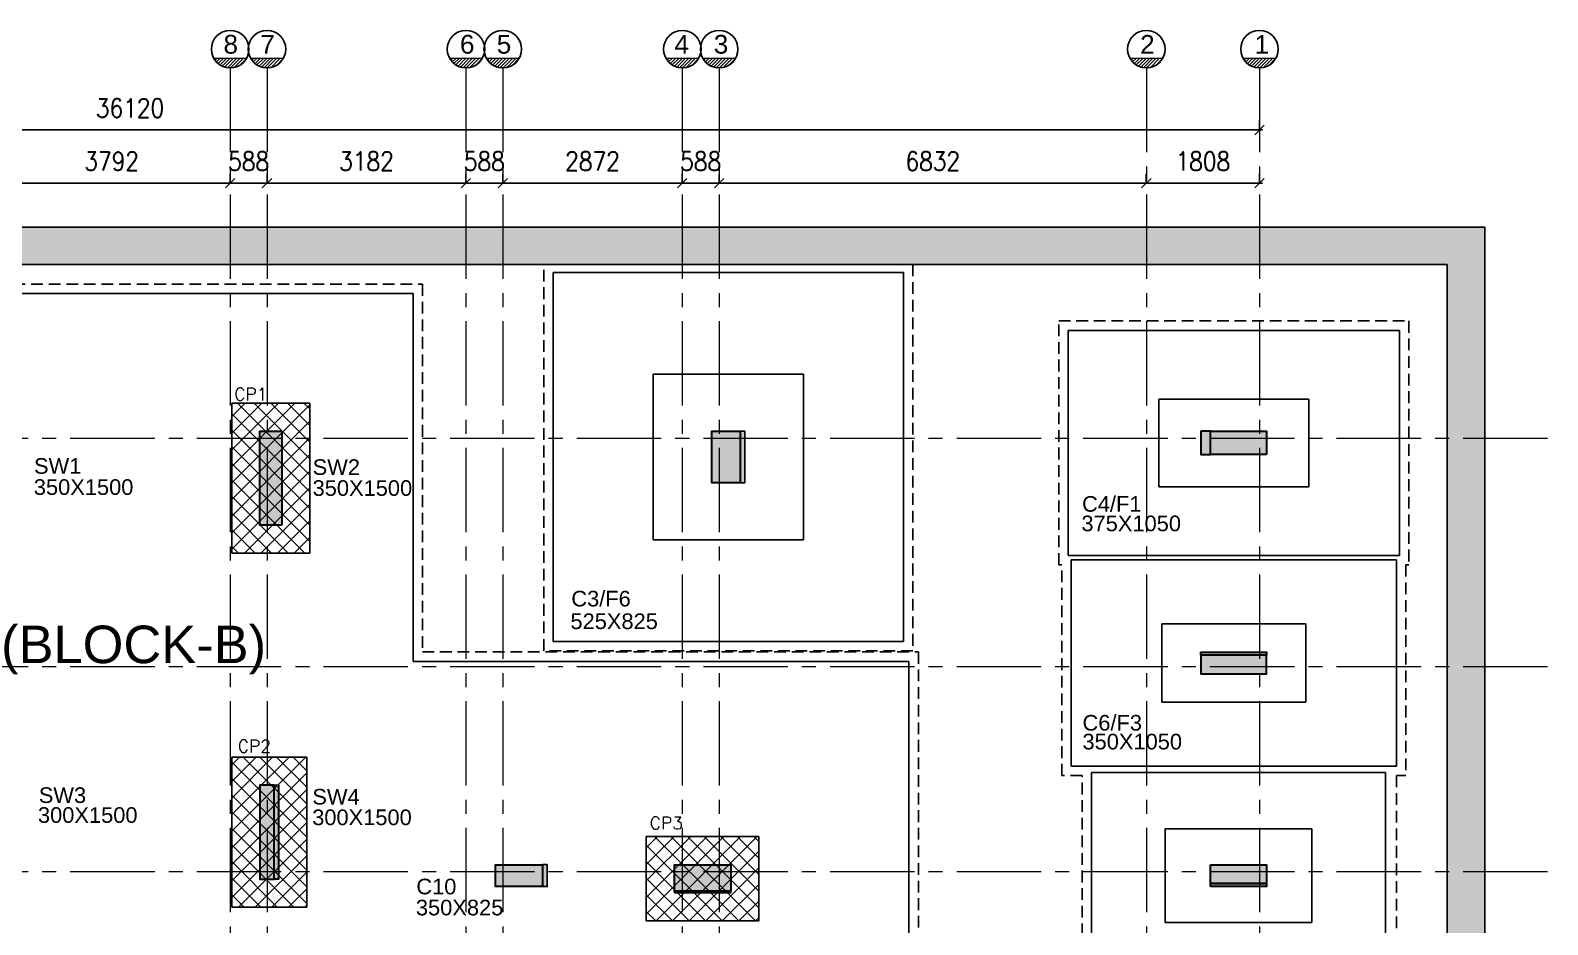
# Model space of a CAD drawing. Header units: inches. Extents: x 1472972 to 1563198, y -500444 to -382436.
# Drawn here: x 1496369 to 1520632, y -396734 to -382436 of the extents above; entities that cross this region are included whole.
import ezdxf
from ezdxf.enums import TextEntityAlignment as Align

# ---------------------------------------------------------------- set-up
doc = ezdxf.new("R2010")
doc.units = ezdxf.units.IN
doc.header["$MEASUREMENT"] = 0
for name, pattern in [('( Hidden )', [0.375, 0.25, -0.125]), ('CONTINOUS', [0]), ('HIDDEN', [0.375, 0.25, -0.125]), ('SKY CITY 100MT BASEMENT AND HP COLUMN GRID$0$CENTER2', [1.125, 0.75, -0.125, 0.125, -0.125])]:
    doc.linetypes.add(name, pattern=pattern)
for name, color, linetype in [('CEN LINE DIM', 7, 'Continuous'), ('S-CAP', 112, 'Continuous'), ('S-CAP HATCH', 8, 'Continuous'), ('S-CAP NO', 112, 'Continuous'), ('S-COL. UPTO GFRSL', 3, 'Continuous'), ('S-COLUMN', 1, 'Continuous'), ('S-COLUMN HATCH', 1, 'Continuous'), ('S-COLUMN NO', 7, 'Continuous'), ('S-COLUMN SIZE', 12, 'Continuous'), ('S-DIAPHRAGM WALL', 1, 'Continuous'), ('S-FOOTING', 4, 'Continuous'), ('S-PCC', 7, 'HIDDEN'), ('TEXT', 7, 'Continuous')]:
    doc.layers.add(name, color=color, linetype=linetype)
doc.layers.add('HATCH', color=7, linetype='Continuous', lineweight=18)
doc.layers.add('SKY CITY 100MT BASEMENT AND HP COLUMN GRID$0$cen-line', color=8, linetype='SKY CITY 100MT BASEMENT AND HP COLUMN GRID$0$CENTER2', lineweight=0)
doc.styles.add('AREAL', font='arial.ttf')
doc.styles.add('ARIAL', font='arial.ttf')
doc.styles.add('Dinesh', font='arial.ttf')
doc.styles.add('ROMANSE', font='romans.shx', dxfattribs={"width": 0.85})
doc.styles.add('RS', font='romans.shx', dxfattribs={"width": 0.85})
doc.dimstyles.new('DINESH', dxfattribs={"dimtxt": 180, "dimasz": 75, "dimexe": 0.15, "dimexo": 0.2, "dimgap": 25, "dimtad": 1, "dimzin": 0, "dimdsep": 46, "dimtxsty": 'Dinesh', "dimblk": 'ARCHTICK', "dimcen": 0.09, "dimclrd": 256, "dimclre": 256, "dimclrt": 256, "dimadec": 0, "dimazin": 0, "dimtm": 1e-09, "dimtfac": 1, "dimtix": 1, "dimtmove": 1, "dimatfit": 3, "dimldrblk": 'ARCHTICK', "dimfxl": 0.2, "dimfxlon": 1, "dimtolj": 1, "dimtzin": 0, "dimlwd": -1, "dimlwe": -1, "dimarcsym": 1})

# ---------------------------------------------------------------- blocks, each defined once
blk = doc.blocks.new('_Oblique')
at = {"color": 0, "linetype": 'ByBlock', "lineweight": -2}
blk.add_line((-0.5, -0.5), (0.5, 0.5), dxfattribs=at)
blk = doc.blocks.new('*D108')
at = {"layer": 'CEN LINE DIM', "transparency": 16777216}
for p, q in [((1495773, -384878), (1495773, -384728)), ((1499564, -384878), (1499564, -384728)), ((1495723, -384878), (1499614, -384878))]:
    blk.add_line(p, q, dxfattribs=at)
at = {"layer": 'Defpoints', "color": 0, "transparency": 16777216}
for p in [(1495773, -384878), (1499564, -384878), (1499564, -384878)]:
    blk.add_point(p, dxfattribs=at)
at = {"layer": 'CEN LINE DIM', "transparency": 16777216, "xscale": 150, "yscale": 150, "zscale": 150, "rotation": 180}
blk.add_blockref('_Oblique', (1495773, -384878), dxfattribs=at)
at = {"layer": 'CEN LINE DIM', "transparency": 16777216, "xscale": 150, "yscale": 150, "zscale": 150}
blk.add_blockref('_Oblique', (1499564, -384878), dxfattribs=at)
at = {"layer": 'CEN LINE DIM', "transparency": 16777216, "insert": (1497669, -384528), "char_height": 300, "attachment_point": 5, "style": 'RS'}
blk.add_mtext('\\A1;3792', dxfattribs=at)
blk = doc.blocks.new('_ArchTick')
at = {"color": 0, "const_width": 0.15}
blk.add_lwpolyline([(-0.5, -0.5), (0.5, 0.5)], dxfattribs=at)
blk = doc.blocks.new('*D109')
at = {"layer": 'CEN LINE DIM', "transparency": 16777216}
for p, q in [((1499564, -384878), (1499564, -384728)), ((1500153, -384878), (1500153, -384728)), ((1499564, -384878), (1499414, -384878)), ((1499564, -384878), (1500153, -384878)), ((1500153, -384878), (1500303, -384878))]:
    blk.add_line(p, q, dxfattribs=at)
at = {"layer": 'Defpoints', "color": 0, "transparency": 16777216}
for p in [(1499564, -384878), (1500153, -384878), (1500153, -384878)]:
    blk.add_point(p, dxfattribs=at)
at = {"layer": 'CEN LINE DIM', "transparency": 16777216, "xscale": 150, "yscale": 150, "zscale": 150}
blk.add_blockref('_Oblique', (1499564, -384878), dxfattribs=at)
at = {"layer": 'CEN LINE DIM', "transparency": 16777216, "xscale": 150, "yscale": 150, "zscale": 150, "rotation": 180}
blk.add_blockref('_Oblique', (1500153, -384878), dxfattribs=at)
at = {"layer": 'CEN LINE DIM', "transparency": 16777216, "insert": (1499859, -384528), "char_height": 300, "attachment_point": 5, "style": 'RS'}
blk.add_mtext('\\A1;588', dxfattribs=at)
blk = doc.blocks.new('*D110')
at = {"layer": 'CEN LINE DIM', "transparency": 16777216}
for p, q in [((1500153, -384878), (1500153, -384728)), ((1503334, -384878), (1503334, -384728)), ((1500103, -384878), (1503384, -384878))]:
    blk.add_line(p, q, dxfattribs=at)
at = {"layer": 'Defpoints', "color": 0, "transparency": 16777216}
for p in [(1500153, -384878), (1503334, -384878), (1503334, -384878)]:
    blk.add_point(p, dxfattribs=at)
at = {"layer": 'CEN LINE DIM', "transparency": 16777216, "xscale": 150, "yscale": 150, "zscale": 150, "rotation": 180}
blk.add_blockref('_Oblique', (1500153, -384878), dxfattribs=at)
at = {"layer": 'CEN LINE DIM', "transparency": 16777216, "xscale": 150, "yscale": 150, "zscale": 150}
blk.add_blockref('_Oblique', (1503334, -384878), dxfattribs=at)
at = {"layer": 'CEN LINE DIM', "transparency": 16777216, "insert": (1501744, -384528), "char_height": 300, "attachment_point": 5, "style": 'RS'}
blk.add_mtext('\\A1;3182', dxfattribs=at)
blk = doc.blocks.new('*D111')
at = {"layer": 'CEN LINE DIM', "transparency": 16777216}
for p, q in [((1503334, -384878), (1503334, -384728)), ((1503923, -384878), (1503923, -384728)), ((1503334, -384878), (1503184, -384878)), ((1503334, -384878), (1503923, -384878)), ((1503923, -384878), (1504073, -384878))]:
    blk.add_line(p, q, dxfattribs=at)
at = {"layer": 'Defpoints', "color": 0, "transparency": 16777216}
for p in [(1503334, -384878), (1503923, -384878), (1503923, -384878)]:
    blk.add_point(p, dxfattribs=at)
at = {"layer": 'CEN LINE DIM', "transparency": 16777216, "xscale": 150, "yscale": 150, "zscale": 150}
blk.add_blockref('_Oblique', (1503334, -384878), dxfattribs=at)
at = {"layer": 'CEN LINE DIM', "transparency": 16777216, "xscale": 150, "yscale": 150, "zscale": 150, "rotation": 180}
blk.add_blockref('_Oblique', (1503923, -384878), dxfattribs=at)
at = {"layer": 'CEN LINE DIM', "transparency": 16777216, "insert": (1503629, -384528), "char_height": 300, "attachment_point": 5, "style": 'RS'}
blk.add_mtext('\\A1;588', dxfattribs=at)
blk = doc.blocks.new('*D112')
at = {"layer": 'CEN LINE DIM', "transparency": 16777216}
for p, q in [((1503923, -384878), (1503923, -384728)), ((1506794, -384878), (1506794, -384728)), ((1503873, -384878), (1506844, -384878))]:
    blk.add_line(p, q, dxfattribs=at)
at = {"layer": 'Defpoints', "color": 0, "transparency": 16777216}
for p in [(1503923, -384878), (1506794, -384878), (1506794, -384878)]:
    blk.add_point(p, dxfattribs=at)
at = {"layer": 'CEN LINE DIM', "transparency": 16777216, "xscale": 150, "yscale": 150, "zscale": 150, "rotation": 180}
blk.add_blockref('_Oblique', (1503923, -384878), dxfattribs=at)
at = {"layer": 'CEN LINE DIM', "transparency": 16777216, "xscale": 150, "yscale": 150, "zscale": 150}
blk.add_blockref('_Oblique', (1506794, -384878), dxfattribs=at)
at = {"layer": 'CEN LINE DIM', "transparency": 16777216, "insert": (1505359, -384528), "char_height": 300, "attachment_point": 5, "style": 'RS'}
blk.add_mtext('\\A1;2872', dxfattribs=at)
blk = doc.blocks.new('*D113')
at = {"layer": 'CEN LINE DIM', "transparency": 16777216}
for p, q in [((1506794, -384878), (1506794, -384728)), ((1507383, -384878), (1507383, -384728)), ((1506794, -384878), (1506644, -384878)), ((1506794, -384878), (1507383, -384878)), ((1507383, -384878), (1507533, -384878))]:
    blk.add_line(p, q, dxfattribs=at)
at = {"layer": 'Defpoints', "color": 0, "transparency": 16777216}
for p in [(1506794, -384878), (1507383, -384878), (1507383, -384878)]:
    blk.add_point(p, dxfattribs=at)
at = {"layer": 'CEN LINE DIM', "transparency": 16777216, "xscale": 150, "yscale": 150, "zscale": 150}
blk.add_blockref('_Oblique', (1506794, -384878), dxfattribs=at)
at = {"layer": 'CEN LINE DIM', "transparency": 16777216, "xscale": 150, "yscale": 150, "zscale": 150, "rotation": 180}
blk.add_blockref('_Oblique', (1507383, -384878), dxfattribs=at)
at = {"layer": 'CEN LINE DIM', "transparency": 16777216, "insert": (1507089, -384528), "char_height": 300, "attachment_point": 5, "style": 'RS'}
blk.add_mtext('\\A1;588', dxfattribs=at)
blk = doc.blocks.new('*D114')
at = {"layer": 'CEN LINE DIM', "transparency": 16777216}
for p, q in [((1507383, -384878), (1507383, -384728)), ((1514214, -384878), (1514214, -384728)), ((1507333, -384878), (1514264, -384878))]:
    blk.add_line(p, q, dxfattribs=at)
at = {"layer": 'Defpoints', "color": 0, "transparency": 16777216}
for p in [(1507383, -384878), (1514214, -384878), (1514214, -384878)]:
    blk.add_point(p, dxfattribs=at)
at = {"layer": 'CEN LINE DIM', "transparency": 16777216, "xscale": 150, "yscale": 150, "zscale": 150, "rotation": 180}
blk.add_blockref('_Oblique', (1507383, -384878), dxfattribs=at)
at = {"layer": 'CEN LINE DIM', "transparency": 16777216, "xscale": 150, "yscale": 150, "zscale": 150}
blk.add_blockref('_Oblique', (1514214, -384878), dxfattribs=at)
at = {"layer": 'CEN LINE DIM', "transparency": 16777216, "insert": (1510799, -384528), "char_height": 300, "attachment_point": 5, "style": 'RS'}
blk.add_mtext('\\A1;6832', dxfattribs=at)
blk = doc.blocks.new('*D115')
at = {"layer": 'CEN LINE DIM', "transparency": 16777216}
for p, q in [((1514214, -384878), (1514214, -384728)), ((1516023, -384878), (1516023, -384728)), ((1514164, -384878), (1516073, -384878))]:
    blk.add_line(p, q, dxfattribs=at)
at = {"layer": 'Defpoints', "color": 0, "transparency": 16777216}
for p in [(1514214, -384878), (1516023, -384878), (1516023, -384878)]:
    blk.add_point(p, dxfattribs=at)
at = {"layer": 'CEN LINE DIM', "transparency": 16777216, "xscale": 150, "yscale": 150, "zscale": 150, "rotation": 180}
blk.add_blockref('_Oblique', (1514214, -384878), dxfattribs=at)
at = {"layer": 'CEN LINE DIM', "transparency": 16777216, "xscale": 150, "yscale": 150, "zscale": 150}
blk.add_blockref('_Oblique', (1516023, -384878), dxfattribs=at)
at = {"layer": 'CEN LINE DIM', "transparency": 16777216, "insert": (1515119, -384528), "char_height": 300, "attachment_point": 5, "style": 'RS'}
blk.add_mtext('\\A1;1808', dxfattribs=at)
blk = doc.blocks.new('*D118')
at = {"layer": 'CEN LINE DIM', "transparency": 16777216}
for p, q in [((1479853, -384029), (1516073, -384029)), ((1479903, -384030), (1479903, -383879)), ((1516023, -384030), (1516023, -383879))]:
    blk.add_line(p, q, dxfattribs=at)
at = {"layer": 'Defpoints', "color": 0, "transparency": 16777216}
for p in [(1516023, -384029), (1516023, -385678), (1479903, -385990)]:
    blk.add_point(p, dxfattribs=at)
at = {"layer": 'CEN LINE DIM', "transparency": 16777216, "xscale": 150, "yscale": 150, "zscale": 150, "rotation": 180}
blk.add_blockref('_Oblique', (1479903, -384029), dxfattribs=at)
at = {"layer": 'CEN LINE DIM', "transparency": 16777216, "xscale": 150, "yscale": 150, "zscale": 150}
blk.add_blockref('_Oblique', (1516023, -384029), dxfattribs=at)
at = {"layer": 'CEN LINE DIM', "transparency": 16777216, "insert": (1497963, -383679), "char_height": 300, "attachment_point": 5, "style": 'RS'}
blk.add_mtext('\\A1;36120', dxfattribs=at)
blk = doc.blocks.new('A$C3A3D5C1D')
at = {"layer": 'S-COLUMN HATCH', "lineweight": 30}
h = blk.add_hatch(color=256, dxfattribs=at)
h.dxf.hatch_style = 1
h.paths.add_polyline_path([(0, 6770), (900, 6770), (900, 7070), (0, 7070)])
h = blk.add_hatch(color=256, dxfattribs=at)
h.dxf.hatch_style = 1
h.paths.add_polyline_path([(8520, 7070), (8870, 7070), (8870, 6135), (8520, 6135)])
h = blk.add_hatch(color=256, dxfattribs=at)
h.dxf.hatch_style = 1
h.paths.add_polyline_path([(900, 3350), (0, 3350), (0, 3650), (900, 3650)])
h = blk.add_hatch(color=256, dxfattribs=at)
h.dxf.hatch_style = 1
h.paths.add_polyline_path([(8570, 3350), (8570, 3775), (9470, 3775), (9470, 3350)])
h = blk.add_hatch(color=256, dxfattribs=at)
h.dxf.hatch_style = 1
h.paths.add_polyline_path([(11580, 3350), (11580, 3700), (12330, 3700), (12330, 3350)])
h = blk.add_hatch(color=256, dxfattribs=at)
h.dxf.hatch_style = 1
h.paths.add_polyline_path([(15870, 2080), (16100, 2080), (16100, 3580), (15870, 3580)])
h = blk.add_hatch(color=256, dxfattribs=at)
h.dxf.hatch_style = 1
h.paths.add_polyline_path([(15750, -2080), (16100, -2080), (16100, -3580), (15750, -3580)])
h = blk.add_hatch(color=256, dxfattribs=at)
h.dxf.hatch_style = 1
h.paths.add_polyline_path([(8420, -2755), (8870, -2755), (8870, -3580), (8420, -3580)])
h = blk.add_hatch(color=256, dxfattribs=at)
h.dxf.hatch_style = 1
h.paths.add_polyline_path([(0, -3205), (900, -3205), (900, -3580), (0, -3580)])
at = {"layer": 'S-COLUMN', "lineweight": 30}
for points in [[(0, 6770), (900, 6770), (900, 7070), (0, 7070)], [(8520, 7070), (8870, 7070), (8870, 6135), (8520, 6135)], [(900, 3350), (0, 3350), (0, 3650), (900, 3650)], [(8570, 3350), (8570, 3775), (9470, 3775), (9470, 3350)], [(11580, 3350), (11580, 3700), (12330, 3700), (12330, 3350)], [(15870, 2080), (16100, 2080), (16100, 3580), (15870, 3580)], [(15750, -2080), (16100, -2080), (16100, -3580), (15750, -3580)], [(8420, -2755), (8870, -2755), (8870, -3580), (8420, -3580)], [(0, -3205), (900, -3205), (900, -3580), (0, -3580)]]:
    blk.add_lwpolyline(points, close=True, dxfattribs=at)
blk = doc.blocks.new('BLOCK-B TYP. 12.11.22')
at = {"layer": 'S-COLUMN HATCH', "lineweight": 30}
h = blk.add_hatch(color=256, dxfattribs=at)
h.dxf.hatch_style = 1
h.paths.add_polyline_path([(-900, 3505), (-900, 3205), (150, 3205), (150, 3505)])
at = {"layer": 'S-COLUMN', "lineweight": 30}
blk.add_lwpolyline([(-900, 3205), (150, 3205), (150, 3505), (-900, 3505)], close=True, dxfattribs=at)
blk.add_blockref('A$C3A3D5C1D', (-900, 3205))
blk = doc.blocks.new('BLOCK-B UPTO GFRSL')
at = {"layer": 'S-COL. UPTO GFRSL'}
h = blk.add_hatch(color=256, dxfattribs=at)
h.dxf.hatch_style = 1
h.paths.add_polyline_path([(1578739, -402045), (1578589, -402045), (1578589, -402345), (1577689, -402345), (1577689, -402395), (1578739, -402395)])
at = {"layer": 'S-COL. UPTO GFRSL', "lineweight": 30}
h = blk.add_hatch(color=256, dxfattribs=at)
h.dxf.hatch_style = 1
h.paths.add_polyline_path([(1578589, -405415), (1578589, -405465), (1577689, -405465), (1577689, -405415)])
at = {"layer": 'S-COL. UPTO GFRSL'}
h = blk.add_hatch(color=256, dxfattribs=at)
h.dxf.hatch_style = 1
h.paths.add_polyline_path([(1586259, -405315), (1587159, -405315), (1587159, -405340), (1586259, -405340)])
h = blk.add_hatch(color=256, dxfattribs=at)
h.dxf.hatch_style = 1
h.paths.add_polyline_path([(1589269, -405765), (1589194, -405765), (1589194, -405415), (1589269, -405415)])
at = {"layer": 'S-COL. UPTO GFRSL', "lineweight": 30}
h = blk.add_hatch(color=256, dxfattribs=at)
h.dxf.hatch_style = 1
h.paths.add_polyline_path([(1593559, -407035), (1593489, -407035), (1593489, -405535), (1593559, -405535)])
h = blk.add_hatch(color=256, dxfattribs=at)
h.dxf.hatch_style = 1
h.paths.add_polyline_path([(1578739, -409114), (1578739, -409164), (1577689, -409164), (1577689, -409114)])
at = {"layer": 'S-COL. UPTO GFRSL'}
h = blk.add_hatch(color=256, dxfattribs=at)
h.dxf.hatch_style = 1
h.paths.add_polyline_path([(1586034, -411870), (1586109, -411870), (1586109, -412695), (1586034, -412695)])
at = {"layer": 'S-COL. UPTO GFRSL', "lineweight": 30}
h = blk.add_hatch(color=256, dxfattribs=at)
h.dxf.hatch_style = 1
h.paths.add_polyline_path([(1578739, -412695), (1578739, -412320), (1578589, -412320), (1578589, -412695)])
for points in [[(1578739, -402045), (1578589, -402045), (1578589, -402345), (1577689, -402345), (1577689, -402395), (1578739, -402395)], [(1578589, -405415), (1578589, -405465), (1577689, -405465), (1577689, -405415)], [(1593559, -407035), (1593489, -407035), (1593489, -405535), (1593559, -405535)], [(1578739, -409114), (1578739, -409164), (1577689, -409164), (1577689, -409114)], [(1578739, -412695), (1578739, -412320), (1578589, -412320), (1578589, -412695)]]:
    blk.add_lwpolyline(points, close=True, dxfattribs=at)
at = {"layer": 'S-COL. UPTO GFRSL', "color": 3}
for points in [[(1586259, -405315), (1587159, -405315), (1587159, -405340), (1586259, -405340)], [(1589269, -405765), (1589194, -405765), (1589194, -405415), (1589269, -405415)], [(1586034, -411870), (1586109, -411870), (1586109, -412695), (1586034, -412695)]]:
    blk.add_lwpolyline(points, close=True, dxfattribs=at)

msp = doc.modelspace()

# ---------------------------------------------------------------- hatches: boundary and pattern name
at = {"layer": 'HATCH'}
h = msp.add_hatch(dxfattribs=at)
h.set_pattern_fill('ANSI31', color=30, scale=300)
h.set_pattern_definition([(45, (-151245.774, -3481.73), (-26.5165043, 26.5165043), [])])
h.paths.add_polyline_path([(1499304.6, -382886.2), (1499824.2, -382886.2, -0.5773503)])
h = msp.add_hatch(dxfattribs=at)
h.set_pattern_fill('ANSI31', color=30, scale=300)
h.set_pattern_definition([(45, (-150657.28, -3481.73), (-26.5165043, 26.5165043), [])])
h.paths.add_polyline_path([(1499893, -382886.2), (1500412.7, -382886.2, -0.5773503)])
h = msp.add_hatch(dxfattribs=at)
h.set_pattern_fill('ANSI31', color=30, scale=300)
h.set_pattern_definition([(45, (-147475.774, -3481.73), (-26.5165043, 26.5165043), [])])
h.paths.add_polyline_path([(1503074.6, -382886.2), (1503594.2, -382886.2, -0.5773503)])
h = msp.add_hatch(dxfattribs=at)
h.set_pattern_fill('ANSI31', color=30, scale=300)
h.set_pattern_definition([(45, (-146887.28, -3481.73), (-26.5165043, 26.5165043), [])])
h.paths.add_polyline_path([(1503663, -382886.2), (1504182.7, -382886.2, -0.5773503)])
h = msp.add_hatch(dxfattribs=at)
h.set_pattern_fill('ANSI31', color=30, scale=300)
h.set_pattern_definition([(45, (-144015.774, -3481.73), (-26.5165043, 26.5165043), [])])
h.paths.add_polyline_path([(1506534.6, -382886.2), (1507054.2, -382886.2, -0.5773503)])
h = msp.add_hatch(dxfattribs=at)
h.set_pattern_fill('ANSI31', color=30, scale=300)
h.set_pattern_definition([(45, (-143427.28, -3481.73), (-26.5165043, 26.5165043), [])])
h.paths.add_polyline_path([(1507123, -382886.2), (1507642.7, -382886.2, -0.5773503)])
h = msp.add_hatch(dxfattribs=at)
h.set_pattern_fill('ANSI31', color=30, scale=300)
h.set_pattern_definition([(45, (-136595.774, -3481.73), (-26.5165043, 26.5165043), [])])
h.paths.add_polyline_path([(1513954.6, -382886.2), (1514474.2, -382886.2, -0.5773503)])
h = msp.add_hatch(dxfattribs=at)
h.set_pattern_fill('ANSI31', color=30, scale=300)
h.set_pattern_definition([(45, (-134787.28, -3481.73), (-26.5165043, 26.5165043), [])])
h.paths.add_polyline_path([(1515763, -382886.2), (1516282.7, -382886.2, -0.5773503)])
at = {"layer": 'S-DIAPHRAGM WALL', "true_color": 0x828282}
h = msp.add_hatch(color=8, dxfattribs=at)
h.dxf.hatch_style = 1
h.paths.add_polyline_path([(1476764.5, -386180.6), (1477769.1, -460913.6), (1517028.6, -460913.6), (1517028.6, -420907.7), (1519026.1, -420907.7), (1519026.1, -386180.6)], flags=16)
h.paths.add_polyline_path([(1476156.4, -385580.6), (1477177.1, -461513.6), (1517628.6, -461513.6), (1517628.6, -421507.7), (1519626.1, -421507.7), (1519626.1, -385580.6)])

# ---------------------------------------------------------------- linework, layer by layer
at = {"layer": 'HATCH', "color": 30}
for p, q in [((1499824.2, -382886.2), (1499304.6, -382886.2)), ((1500412.7, -382886.2), (1499893, -382886.2)), ((1503594.2, -382886.2), (1503074.6, -382886.2)), ((1504182.7, -382886.2), (1503663, -382886.2)), ((1507054.2, -382886.2), (1506534.6, -382886.2)), ((1507642.7, -382886.2), (1507123, -382886.2)), ((1514474.2, -382886.2), (1513954.6, -382886.2)), ((1516282.7, -382886.2), (1515763, -382886.2))]:
    msp.add_line(p, q, dxfattribs=at)
at = {"layer": 'S-CAP'}
for p, q in [((1499587.9, -388394.6), (1500837.9, -388394.6)), ((1499587.9, -390794.6), (1499587.9, -388394.6)), ((1500837.9, -388394.6), (1500837.9, -390794.6)), ((1500837.9, -390794.6), (1499587.9, -390794.6)), ((1499587.9, -396454.6), (1499587.9, -394054.6)), ((1499587.9, -394054.6), (1500787.9, -394054.6)), ((1500787.9, -394054.6), (1500787.9, -396454.6)), ((1506217.9, -395324.6), (1508017.9, -395324.6)), ((1506217.9, -396674.6), (1506217.9, -395324.6)), ((1508017.9, -395324.6), (1508017.9, -396674.6)), ((1500787.9, -396454.6), (1499587.9, -396454.6)), ((1508017.9, -396674.6), (1506217.9, -396674.6))]:
    msp.add_line(p, q, dxfattribs=at)
at = {"layer": 'S-CAP HATCH', "color": 8, "linetype": 'Continuous'}
for p, q in [((1500599.6, -388394.6), (1499587.9, -389406.4)), ((1500334.5, -388394.6), (1499587.9, -389141.2)), ((1500069.3, -388394.6), (1499587.9, -388876.1)), ((1499804.1, -388394.6), (1499587.9, -388610.9)), ((1500837.9, -388421.5), (1499587.9, -389671.5)), ((1499682.6, -388394.6), (1500837.9, -389549.9)), ((1499947.7, -388394.6), (1500837.9, -389284.7)), ((1500212.9, -388394.6), (1500837.9, -389019.6)), ((1500478.1, -388394.6), (1500837.9, -388754.4)), ((1500743.2, -388394.6), (1500837.9, -388489.2)), ((1499587.9, -388565.1), (1500837.9, -389815.1)), ((1500837.9, -388686.7), (1499587.9, -389936.7)), ((1499587.9, -388830.2), (1500837.9, -390080.2)), ((1500837.9, -388951.9), (1499587.9, -390201.9)), ((1499587.9, -389095.4), (1500837.9, -390345.4)), ((1500837.9, -389217), (1499587.9, -390467)), ((1499587.9, -389360.6), (1500837.9, -390610.6)), ((1500837.9, -389482.2), (1499587.9, -390732.2)), ((1499587.9, -389625.7), (1500756.7, -390794.6)), ((1499587.9, -389890.9), (1500491.6, -390794.6)), ((1500837.9, -389747.4), (1499790.6, -390794.6)), ((1500837.9, -390012.5), (1500055.8, -390794.6)), ((1499587.9, -390156), (1500226.4, -390794.6)), ((1500837.9, -390277.7), (1500321, -390794.6)), ((1499587.9, -390421.2), (1499961.2, -390794.6)), ((1500837.9, -390542.9), (1500586.1, -390794.6)), ((1499587.9, -390686.4), (1499696.1, -390794.6)), ((1500773.3, -394054.6), (1499587.9, -395240)), ((1500508.1, -394054.6), (1499587.9, -394974.8)), ((1500242.9, -394054.6), (1499587.9, -394709.7)), ((1499977.8, -394054.6), (1499587.9, -394444.5)), ((1499712.6, -394054.6), (1499587.9, -394179.4)), ((1499587.9, -394133.5), (1500787.9, -395333.5)), ((1499774.1, -394054.6), (1500787.9, -395068.4)), ((1500039.3, -394054.6), (1500787.9, -394803.2)), ((1500304.4, -394054.6), (1500787.9, -394538)), ((1500569.6, -394054.6), (1500787.9, -394272.9)), ((1500787.9, -394305.2), (1499587.9, -395505.2)), ((1499587.9, -394398.7), (1500787.9, -395598.7)), ((1500787.9, -394570.3), (1499587.9, -395770.3)), ((1499587.9, -394663.9), (1500787.9, -395863.9)), ((1500787.9, -394835.5), (1499587.9, -396035.5)), ((1499587.9, -394929), (1500787.9, -396129)), ((1500787.9, -395100.7), (1499587.9, -396300.7)), ((1499587.9, -395194.2), (1500787.9, -396394.2)), ((1499587.9, -395459.3), (1500583.1, -396454.6)), ((1500787.9, -395365.8), (1499699.1, -396454.6)), ((1507458.2, -395324.6), (1506217.9, -396565)), ((1507193.1, -395324.6), (1506217.9, -396299.8)), ((1506927.9, -395324.6), (1506217.9, -396034.6)), ((1506662.7, -395324.6), (1506217.9, -395769.5)), ((1506397.6, -395324.6), (1506217.9, -395504.3)), ((1506217.9, -395460.2), (1507432.2, -396674.6)), ((1506347.4, -395324.6), (1507697.4, -396674.6)), ((1507723.4, -395324.6), (1506373.4, -396674.6)), ((1506612.6, -395324.6), (1507962.6, -396674.6)), ((1507988.6, -395324.6), (1506638.6, -396674.6)), ((1506877.7, -395324.6), (1508017.9, -396464.7)), ((1507142.9, -395324.6), (1508017.9, -396199.6)), ((1507408.1, -395324.6), (1508017.9, -395934.4)), ((1507673.2, -395324.6), (1508017.9, -395669.2)), ((1507938.4, -395324.6), (1508017.9, -395404.1)), ((1499587.9, -395724.5), (1500317.9, -396454.6)), ((1500787.9, -395631), (1499964.3, -396454.6)), ((1506217.9, -395725.4), (1507167.1, -396674.6)), ((1508017.9, -395560.5), (1506903.7, -396674.6)), ((1500787.9, -395896.2), (1500229.4, -396454.6)), ((1508017.9, -395825.6), (1507168.9, -396674.6)), ((1499587.9, -395989.7), (1500052.8, -396454.6)), ((1500787.9, -396161.3), (1500494.6, -396454.6)), ((1506217.9, -395990.6), (1506901.9, -396674.6)), ((1508017.9, -396090.8), (1507434, -396674.6)), ((1499587.9, -396254.8), (1499787.6, -396454.6)), ((1500787.9, -396426.5), (1500759.8, -396454.6)), ((1506217.9, -396255.7), (1506636.7, -396674.6)), ((1508017.9, -396356), (1507699.2, -396674.6)), ((1506217.9, -396520.9), (1506371.6, -396674.6)), ((1508017.9, -396621.1), (1507964.4, -396674.6))]:
    msp.add_line(p, q, dxfattribs=at)
at = {"layer": 'S-DIAPHRAGM WALL'}
msp.add_lwpolyline([(1476156.4, -385580.6), (1477177.1, -461513.6), (1517628.6, -461513.6), (1517628.6, -421507.7), (1519626.1, -421507.7), (1519626.1, -385580.6), (1476156.4, -385580.6)], dxfattribs=at)
msp.add_lwpolyline([(1476764.5, -386180.6), (1477769.1, -460913.6), (1517028.6, -460913.6), (1517028.6, -420907.7), (1519026.1, -420907.7), (1519026.1, -386180.6)], close=True, dxfattribs=at)
at = {"layer": 'S-FOOTING', "linetype": 'CONTINOUS'}
for p, q in [((1504730.4, -392207.1), (1504730.4, -386307.1)), ((1504730.4, -386307.1), (1510330.4, -386307.1)), ((1510330.4, -386307.1), (1510330.4, -392207.1)), ((1493437.9, -386644.6), (1502487.9, -386644.6)), ((1502487.9, -386644.6), (1502487.9, -392524.6)), ((1512963.4, -390832.1), (1512963.4, -387232.1)), ((1512963.4, -387232.1), (1518263.4, -387232.1)), ((1518263.4, -387232.1), (1518263.4, -390832.1)), ((1506330.4, -390582.1), (1506330.4, -387932.1)), ((1506330.4, -387932.1), (1508730.4, -387932.1)), ((1508730.4, -387932.1), (1508730.4, -390582.1)), ((1514413.4, -389732.1), (1514413.4, -388332.1)), ((1514413.4, -388332.1), (1516813.4, -388332.1)), ((1516813.4, -388332.1), (1516813.4, -389732.1)), ((1516813.4, -389732.1), (1514413.4, -389732.1)), ((1508730.4, -390582.1), (1506330.4, -390582.1)), ((1518263.4, -390832.1), (1512963.4, -390832.1)), ((1513012.9, -394200.7), (1513012.9, -390900.7)), ((1513012.9, -390900.7), (1518212.9, -390900.7)), ((1518212.9, -390900.7), (1518212.9, -394200.7)), ((1514462.9, -393175.7), (1514462.9, -391925.7)), ((1514462.9, -391925.7), (1516762.9, -391925.7)), ((1516762.9, -391925.7), (1516762.9, -393175.7)), ((1510330.4, -392207.1), (1504730.4, -392207.1)), ((1502487.9, -392524.6), (1510418.4, -392524.6)), ((1510418.4, -392524.6), (1510418.4, -409014.6)), ((1516762.9, -393175.7), (1514462.9, -393175.7)), ((1518212.9, -394200.7), (1513012.9, -394200.7)), ((1513337.9, -397599.7), (1513337.9, -394299.7)), ((1513337.9, -394299.7), (1518037.9, -394299.7)), ((1518037.9, -394299.7), (1518037.9, -397599.7)), ((1514512.9, -396699.7), (1514512.9, -395199.7)), ((1514512.9, -395199.7), (1516862.9, -395199.7)), ((1516862.9, -395199.7), (1516862.9, -396699.7)), ((1516862.9, -396699.7), (1514512.9, -396699.7))]:
    msp.add_line(p, q, dxfattribs=at)
at = {"layer": 'S-PCC', "linetype": '( Hidden )', "ltscale": 750}
for p, q in [((1504580.4, -392357.1), (1504580.4, -386180.6)), ((1510480.4, -386180.6), (1510480.4, -392357.1)), ((1493287.9, -386494.6), (1502637.9, -386494.6)), ((1502637.9, -386494.6), (1502637.9, -392374.6)), ((1512813.4, -390982.1), (1512813.4, -387082.1)), ((1512813.4, -387082.1), (1518413.4, -387082.1)), ((1518413.4, -387082.1), (1518413.4, -390982.1)), ((1512862.9, -390982.1), (1512813.4, -390982.1)), ((1512862.9, -394350.7), (1512862.9, -390982.1)), ((1518413.4, -390982.1), (1518362.9, -390982.1)), ((1518362.9, -390982.1), (1518362.9, -394350.7)), ((1502637.9, -392374.6), (1510568.4, -392374.6)), ((1510480.4, -392357.1), (1504580.4, -392357.1)), ((1510568.4, -392374.6), (1510568.4, -409164.6)), ((1513187.9, -394350.7), (1512862.9, -394350.7)), ((1513187.9, -397744.6), (1513187.9, -394350.7)), ((1518362.9, -394350.7), (1518212.9, -394350.7)), ((1518212.9, -394350.7), (1518212.9, -407189.2))]:
    msp.add_line(p, q, dxfattribs=at)
at = {"layer": 'SKY CITY 100MT BASEMENT AND HP COLUMN GRID$0$cen-line', "color": 8, "ltscale": 1800}
for p, q in [((1499564.4, -383036.2), (1499564.4, -462083.8)), ((1500152.9, -383036.2), (1500152.9, -462083.8)), ((1503334.4, -383036.2), (1503334.4, -462083.8)), ((1503922.9, -383036.2), (1503922.9, -462083.8)), ((1506794.4, -383036.2), (1506794.4, -462083.8)), ((1507382.9, -383036.2), (1507382.9, -462083.8)), ((1514214.4, -383036.2), (1514214.4, -462083.8)), ((1516022.9, -383036.2), (1516022.9, -462083.8)), ((1520631.8, -388959.6), (1473571.7, -388959.6)), ((1520631.8, -392609.9), (1473571.7, -392609.9)), ((1520631.8, -395889.6), (1473571.7, -395889.6))]:
    msp.add_line(p, q, dxfattribs=at)
at = {"layer": 'TEXT'}
for centre in [(1499564.4, -382736.2), (1500152.9, -382736.2), (1503334.4, -382736.2), (1503922.9, -382736.2), (1506794.4, -382736.2), (1507382.9, -382736.2), (1514214.4, -382736.2), (1516022.9, -382736.2)]:
    msp.add_circle(centre, 300, dxfattribs=at)

# ---------------------------------------------------------------- block references
at = {"layer": 'S-COL. UPTO GFRSL', "rotation": 180}
msp.add_blockref('BLOCK-B UPTO GFRSL', (3093827.1, -801539.2), dxfattribs=at)
at = {"layer": 'S-COLUMN', "rotation": 180}
msp.add_blockref('BLOCK-B TYP. 12.11.22', (1515237.9, -389219.6), dxfattribs=at)

# ---------------------------------------------------------------- texts
at = {"layer": 'S-CAP NO', "ltscale": 50, "style": 'ROMANSE'}
for s, p in [('CP1', (1499894.8, -388252.7)), ('CP2', (1499951.6, -393879.6)), ('CP3', (1506538, -395109))]:
    msp.add_text(s, height=200, dxfattribs=at).set_placement(p, align=Align.MIDDLE)
at = {"layer": 'S-COLUMN NO', "linetype": 'CONTINOUS', "style": 'ARIAL'}
for s, p in [('SW1', (1496427.1, -389525.5)), ('SW2', (1500883.4, -389543.6)), ('C4/F1', (1513186, -390132)), ('C3/F6', (1505019.3, -391646.3)), ('C6/F3', (1513194.1, -393631)), ('SW3', (1496503.6, -394788.2)), ('SW4', (1500878.4, -394813.1)), ('C10', (1502540.7, -396248.9))]:
    msp.add_text(s, height=250, dxfattribs=at).set_placement(p)
at = {"layer": 'S-COLUMN SIZE', "linetype": 'CONTINOUS', "style": 'ARIAL'}
for s, p in [('350X1500', (1496424.3, -389862.8)), ('350X1500', (1500881.8, -389878.4)), ('375X1050', (1513176.3, -390444.3)), ('525X825', (1505005.1, -392008.6)), ('350X1050', (1513192.7, -393931.8)), ('300X1500', (1496490.3, -395105.9)), ('300X1500', (1500875.4, -395142.5)), ('350X825', (1502533.8, -396585.3))]:
    msp.add_text(s, height=250, dxfattribs=at).set_placement(p)
at = {"layer": 'TEXT', "color": 0, "style": 'AREAL'}
msp.add_text('(BLOCK-B)', height=600, dxfattribs=at).set_placement((1498019.4, -392553), align=Align.CENTER)
at = {"layer": 'TEXT', "char_height": 300, "width": 192.743, "attachment_point": 5, "style": 'ARIAL'}
for s, insert in [('\\pxql;8', (1499553.3, -382660.7)), ('\\pxql;7', (1500141.8, -382660.7)), ('\\pxql;6', (1503334.4, -382660.7)), ('\\pxql;5', (1503922.9, -382660.7)), ('\\pxql;4', (1506764.3, -382660.7)), ('\\pxql;3', (1507393.3, -382660.7)), ('\\pxql;2', (1514211, -382660.7)), ('\\pxql;1', (1516041.4, -382660.7))]:
    msp.add_mtext(s, dxfattribs=dict(at, insert=insert))

# ---------------------------------------------------------------- dimensions: what is measured, and where the dimension line sits
at = {"layer": 'CEN LINE DIM'}
for base, p1, p2, picture, middle in [((1516022.9, -384029.3), (1479902.9, -385990.5), (1516022.9, -385677.9), '*D118', (1497962.9, -383679.3)), ((1499564.3585, -384878.3421), (1495772.8535, -384878.3421), (1499564.3585, -384878.3421), '*D108', (1497668.606, -384528.3421)), ((1500152.8535, -384878.3421), (1499564.3585, -384878.3421), (1500152.8535, -384878.3421), '*D109', (1499858.606, -384528.3421)), ((1503334.3585, -384878.3421), (1500152.8535, -384878.3421), (1503334.3585, -384878.3421), '*D110', (1501743.606, -384528.3421)), ((1503922.8535, -384878.3421), (1503334.3585, -384878.3421), (1503922.8535, -384878.3421), '*D111', (1503628.606, -384528.3421)), ((1506794.3585, -384878.3421), (1503922.8535, -384878.3421), (1506794.3585, -384878.3421), '*D112', (1505358.606, -384528.3421)), ((1507382.8536, -384878.3421), (1506794.3585, -384878.3421), (1507382.8536, -384878.3421), '*D113', (1507088.6061, -384528.3421)), ((1514214.3585, -384878.3421), (1507382.8536, -384878.3421), (1514214.3585, -384878.3421), '*D114', (1510798.6061, -384528.3421)), ((1516022.8535, -384878.3421), (1514214.3585, -384878.3421), (1516022.8535, -384878.3421), '*D115', (1515118.606, -384528.3421))]:
    dim = msp.add_linear_dim(base=base, p1=p1, p2=p2, dimstyle='DINESH', override={"dimtxt": 300, "dimasz": 150, "dimexe": 150, "dimgap": 200, "dimdec": 0, "dimtxsty": 'RS', "dimblk": 'Oblique', "dimdle": 50, "dimtdec": 0}, dxfattribs=at)
    dim.commit()
    dim.dimension.update_dxf_attribs({"geometry": picture, "text_midpoint": middle})

doc.saveas('drawing.dxf')
